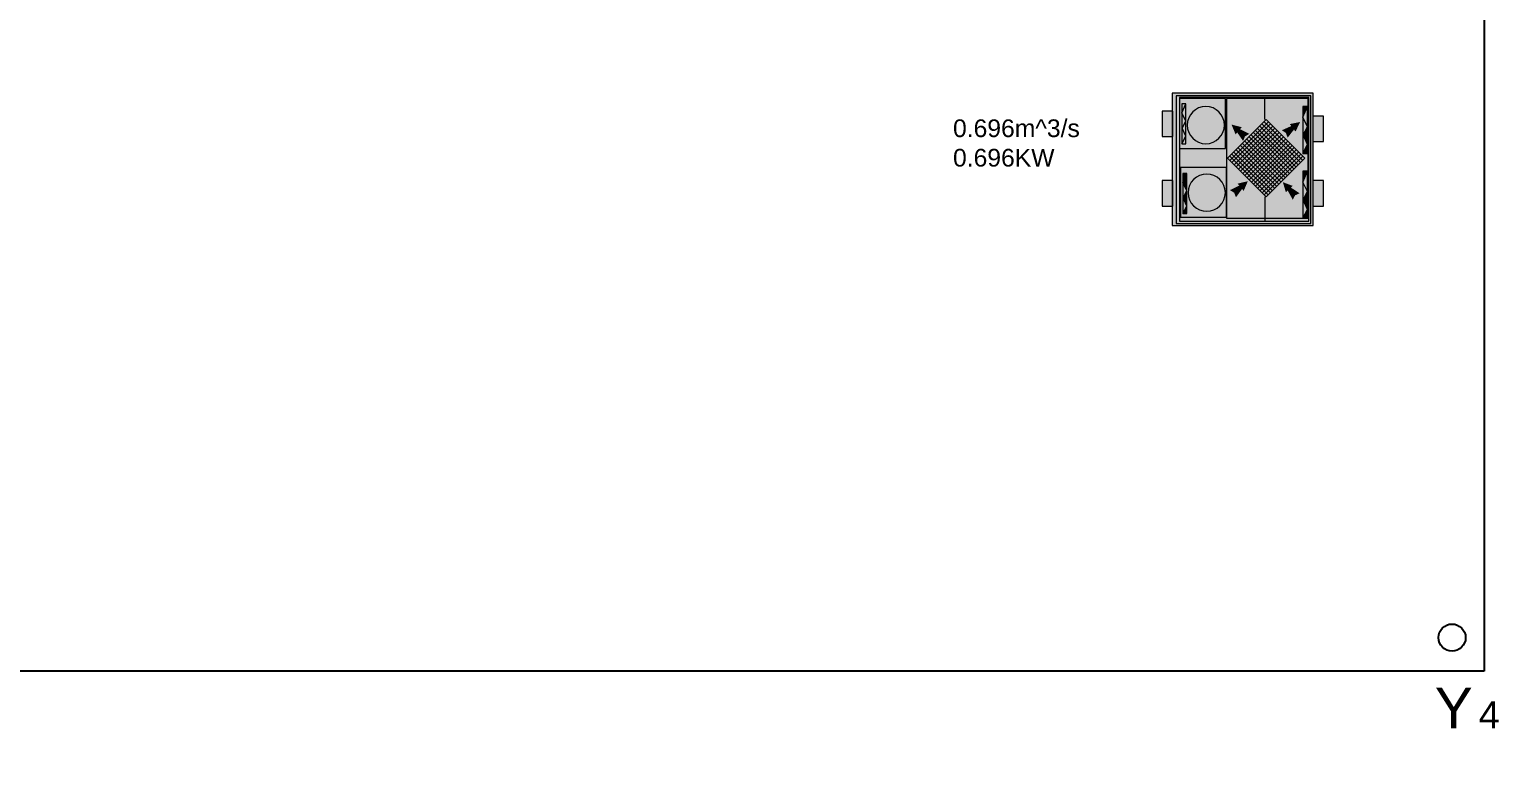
# Model space of a CAD drawing. Header units: metres. Extents: x -11 to 85, y -301 to 135.
# Drawn here: x 37.07 to 47.88, y 89.05 to 94.56 of the extents above; entities that cross this region are included whole.
import ezdxf

# ---------------------------------------------------------------- set-up
doc = ezdxf.new("R2010")
doc.units = ezdxf.units.M
doc.header["$LTSCALE"] = 0.036
doc.header["$PDMODE"] = 2
for name, color, linetype in [('arxitek doma', 252, 'Continuous'), ('DIMBLK', 252, 'Continuous'), ('HLEK_FL001_SYMBOLS', 230, 'Continuous'), ('SYMBOLA', 160, 'Continuous')]:
    doc.layers.add(name, color=color, linetype=linetype)
doc.layers.add('fan enallaktis', color=162, linetype='Continuous', lineweight=0)
doc.layers.add('fan enallaktis hatch', color=141, linetype='Continuous', lineweight=0)
doc.styles.add('COMU-N', font='arial.ttf')
doc.styles.get("Standard").update_dxf_attribs({"font": 'arial.ttf'})
doc.dimstyles.new('CADWDOT', dxfattribs={"dimscale": 0.1, "dimtxt": 1.8, "dimasz": 0.08, "dimexe": 2, "dimexo": 0, "dimgap": 0.09, "dimtad": 0, "dimrnd": 0.001, "dimzin": 0, "dimdsep": 46, "dimtxsty": 'Standard', "dimblk1": 'ARTDIM', "dimblk2": 'ARTDIM', "dimsah": 1, "dimcen": 0.09, "dimdle": 0.05, "dimse1": 1, "dimse2": 1, "dimadec": 0, "dimazin": 0, "dimtfac": 1, "dimtmove": 0, "dimatfit": 3, "dimldrblk": 'ARTDIM', "dimfxl": 2, "dimtvp": 0.9999, "dimtolj": 1, "dimtzin": 0, "dimarcsym": 0})

# ---------------------------------------------------------------- blocks, each defined once
blk = doc.blocks.new('ARTDIM')
at = {"layer": 'DIMBLK'}
for p, q in [((0, -24.9975), (0, 24.9975)), ((-24.9975, 0), (24.9975, 0))]:
    blk.add_line(p, q, dxfattribs=at)
blk.add_circle((0, 0), 8.25, dxfattribs=at)
blk = doc.blocks.new('*D1755')
at = {"layer": 'arxitek doma', "color": 0, "lineweight": -2}
blk.add_line((39.732, 86.882), (47.366, 86.882), dxfattribs=at)
at = {"layer": 'Defpoints', "color": 0, "transparency": 16777216}
for p in [(39.724, 90.238), (47.374, 90.238), (47.374, 86.882)]:
    blk.add_point(p, dxfattribs=at)
at = {"layer": 'arxitek doma', "color": 0, "lineweight": -2, "xscale": 0.008, "yscale": 0.008, "zscale": 0.008, "rotation": 180}
blk.add_blockref('ARTDIM', (39.724, 86.882), dxfattribs=at)
at = {"layer": 'arxitek doma', "color": 0, "lineweight": -2, "xscale": 0.008, "yscale": 0.008, "zscale": 0.008}
blk.add_blockref('ARTDIM', (47.374, 86.882), dxfattribs=at)
at = {"layer": 'arxitek doma', "color": 0, "insert": (43.549, 87.062), "char_height": 0.18, "attachment_point": 5}
blk.add_mtext('\\A1;7.65', dxfattribs=at)
blk = doc.blocks.new('gY1_a36')
at = {"layer": 'SYMBOLA', "color": 0}
blk.add_solid([(0.15, 0.075), (0.15, -0.075), (0, 0)], dxfattribs=at)
blk = doc.blocks.new('gY1_a40')
at = {"layer": 'SYMBOLA'}
for points in [[(0.15, 0.075), (0.15, -0.075), (0, 0)], [(0.01, 0), (0.31, 0.075), (0.285, 0)], [(0.31, -0.075), (0.285, 0), (0.01, 0)]]:
    blk.add_solid(points, dxfattribs=at)
blk = doc.blocks.new('fan enallaktis')
at = {"layer": 'fan enallaktis hatch'}
for points in [[(-1.288, 0.064), (-0.061, 0.064), (-0.061, 1.216), (-1.288, 1.216), (-1.288, 1.045), (-1.284, 1.045), (-1.284, 0.824), (-1.288, 0.824)], [(-1.288, 0.439), (-1.284, 0.439), (-1.284, 0.218), (-1.288, 0.218), (-1.288, 0.064), (-0.061, 0.064), (-0.061, 1.216), (-1.288, 1.216)], [(-1.288, 0.064), (-0.061, 0.064), (-0.061, 0.824), (-0.063, 0.824), (-0.063, 1.045), (-0.061, 1.045), (-0.061, 1.216), (-1.288, 1.216)], [(-1.288, 0.064), (-0.061, 0.064), (-0.061, 0.263), (-0.063, 0.263), (-0.063, 0.484), (-0.061, 0.484), (-0.061, 1.216), (-1.288, 1.216)], [(-1.288, 0.064), (-0.061, 0.064), (-0.061, 0.824), (-0.063, 0.824), (-0.063, 1.045), (-0.061, 1.045), (-0.061, 1.216), (-1.288, 1.216)], [(-1.288, 0.064), (-0.061, 0.064), (-0.061, 1.216), (-1.288, 1.216), (-1.288, 1.045), (-1.284, 1.045), (-1.284, 0.824), (-1.288, 0.824)], [(-1.288, 1.045), (-1.377, 1.045), (-1.377, 0.824), (-1.288, 0.824)], [(-1.196, 0.843), (-1.162, 0.914), (-1.193, 0.974), (-1.162, 1.046), (-1.196, 1.111)], [(-1.162, 1.046), (-1.162, 1.111), (-1.196, 1.111)], [(-1.193, 0.974), (-1.162, 0.914), (-1.162, 1.046)], [(-0.826, 0.929, 1), (-1.15, 0.929, 1)], [(-0.151, 0.837), (-0.111, 0.92), (-0.148, 0.991), (-0.111, 1.075), (-0.15, 1.151), (-0.151, 1.151)], [(-0.111, 1.075), (-0.111, 1.151), (-0.15, 1.151)], [(-0.111, 1.075), (-0.148, 0.991), (-0.111, 0.92)], [(-0.061, 0.824), (0.03, 0.824), (0.03, 1.045), (-0.061, 1.045)], [(-1.162, 0.914), (-1.196, 0.843), (-1.162, 0.763)], [(-0.111, 0.92), (-0.151, 0.837), (-0.111, 0.743)], [(-1.196, 0.763), (-1.162, 0.763), (-1.196, 0.843)], [(-0.151, 0.837), (-0.151, 0.743), (-0.111, 0.743)], [(-0.151, 0.272), (-0.111, 0.356), (-0.148, 0.426), (-0.111, 0.51), (-0.151, 0.587)], [(-0.111, 0.587), (-0.151, 0.587), (-0.111, 0.51)], [(-1.288, 0.439), (-1.377, 0.439), (-1.377, 0.218), (-1.288, 0.218)], [(-0.111, 0.51), (-0.148, 0.426), (-0.111, 0.356)], [(-0.061, 0.263), (0.03, 0.263), (0.03, 0.484), (-0.061, 0.484)], [(-0.111, 0.178), (-0.111, 0.356), (-0.151, 0.272)], [(-0.151, 0.178), (-0.111, 0.178), (-0.151, 0.272)]]:
    blk.add_hatch(color=256, dxfattribs=at).paths.add_polyline_path(points)
h = blk.add_hatch(color=256, dxfattribs=at)
h.paths.add_polyline_path([(-1.288, 1.045), (-1.284, 1.045), (-1.284, 0.824), (-1.288, 0.824), (-1.288, 0.439), (-1.284, 0.439), (-1.284, 0.218), (-1.288, 0.218), (-1.288, 0.064), (-0.061, 0.064), (-0.061, 0.263), (-0.063, 0.263), (-0.063, 0.484), (-0.061, 0.484), (-0.061, 0.824), (-0.063, 0.824), (-0.063, 1.045), (-0.061, 1.045), (-0.061, 1.216), (-1.288, 1.216)])
h.paths.add_polyline_path([(-1.255, 0.085), (-0.082, 0.085), (-0.082, 1.196), (-1.255, 1.196)], flags=16)
h.paths.add_polyline_path([(-1.226, 1.178), (-0.099, 1.178), (-0.099, 0.1), (-1.226, 0.1)], flags=0)
h.paths.add_polyline_path([(-1.216, 1.143), (-0.817, 1.143), (-0.817, 1.151), (-0.151, 1.151), (-0.151, 1.152), (-0.106, 1.152), (-0.106, 0.109), (-0.817, 0.109), (-0.817, 0.71), (-1.216, 0.71)], flags=0)
h.paths.add_polyline_path([(-1.196, 1.111), (-1.162, 1.111), (-1.162, 0.763), (-1.196, 0.763)], flags=0)
h.paths.add_polyline_path([(-0.826, 0.929, -1), (-1.15, 0.929, -1)], flags=0)
h.paths.add_polyline_path([(-1.082, 1.051), (-0.838, 0.929), (-1.082, 0.807)], flags=0)
h.paths.add_polyline_path([(-1.224, 0.543), (-0.825, 0.543), (-0.825, 0.11), (-1.224, 0.11)], flags=0)
h.paths.add_polyline_path([(-1.204, 0.503), (-1.17, 0.503), (-1.17, 0.155), (-1.204, 0.155)], flags=0)
h.paths.add_polyline_path([(-0.834, 0.341, -1), (-1.158, 0.341, -1)], flags=0)
h.paths.add_polyline_path([(-0.471, 0.966), (-0.134, 0.629), (-0.471, 0.292), (-0.808, 0.629)], flags=0)
h.paths.add_polyline_path([(-0.77, 0.63), (-0.47, 0.929), (-0.171, 0.63), (-0.47, 0.331)], flags=0)
h.paths.add_polyline_path([(-0.734, 0.631), (-0.47, 0.894), (-0.207, 0.631), (-0.47, 0.368)], flags=0)
h.paths.add_polyline_path([(-0.695, 0.632), (-0.47, 0.857), (-0.245, 0.632), (-0.47, 0.407)], flags=0)
h.paths.add_polyline_path([(-0.657, 0.631), (-0.47, 0.817), (-0.284, 0.631), (-0.47, 0.444)], flags=0)
h.paths.add_polyline_path([(-0.62, 0.631), (-0.47, 0.781), (-0.32, 0.631), (-0.47, 0.481)], flags=0)
h.paths.add_polyline_path([(-0.584, 0.631), (-0.47, 0.744), (-0.357, 0.631), (-0.47, 0.518)], flags=0)
h.paths.add_polyline_path([(-0.545, 0.632), (-0.47, 0.707), (-0.395, 0.632), (-0.47, 0.557)], flags=0)
h.paths.add_polyline_path([(-0.507, 0.631), (-0.47, 0.668), (-0.434, 0.631), (-0.47, 0.594)], flags=0)
h.paths.add_polyline_path([(-0.902, 0.463), (-0.902, 0.218), (-1.146, 0.341)], flags=0)
h.paths.add_polyline_path([(-0.151, 0.587), (-0.111, 0.587), (-0.111, 0.178), (-0.151, 0.178)], flags=0)
h = blk.add_hatch(color=256, dxfattribs=at)
h.paths.add_polyline_path([(-1.216, 0.71), (-1.216, 1.143), (-0.817, 1.143), (-0.817, 1.151), (-0.151, 1.151), (-0.151, 1.152), (-0.111, 1.152), (-0.111, 1.151), (-0.106, 1.151), (-0.106, 0.109), (-0.483, 0.109), (-0.483, 0.1), (-0.099, 0.1), (-0.099, 1.178), (-1.226, 1.178), (-1.226, 0.1), (-0.483, 0.1), (-0.483, 0.109), (-0.817, 0.109), (-0.817, 0.71)])
h.paths.add_polyline_path([(-0.825, 0.543), (-0.825, 0.11), (-1.224, 0.11), (-1.224, 0.543)], flags=16)
h.paths.add_polyline_path([(-1.17, 0.503), (-1.17, 0.155), (-1.204, 0.155), (-1.204, 0.503)], flags=0)
h.paths.add_polyline_path([(-0.834, 0.341, -1), (-1.158, 0.341, -1)], flags=0)
h.paths.add_polyline_path([(-0.902, 0.463), (-0.902, 0.218), (-1.146, 0.341)], flags=0)
h = blk.add_hatch(color=256, dxfattribs=at)
h.paths.add_polyline_path([(-0.817, 0.109), (-0.106, 0.109), (-0.106, 1.151), (-0.817, 1.151), (-0.817, 0.71), (-0.817, 0.71)])
h.paths.add_polyline_path([(-0.826, 0.929, 1), (-1.15, 0.929, 1)])
h.paths.add_polyline_path([(-0.838, 0.929), (-1.082, 0.807), (-1.082, 1.051)], flags=16)
h.paths.add_polyline_path([(-1.162, 1.111), (-1.162, 0.763), (-1.196, 0.763), (-1.196, 1.111)])
h = blk.add_hatch(color=256, dxfattribs=at)
h.paths.add_polyline_path([(-0.817, 1.151), (-0.817, 0.71), (-0.817, 0.71), (-0.817, 0.109), (-0.106, 0.109), (-0.106, 0.743), (-0.151, 0.743), (-0.151, 1.151)])
h.paths.add_polyline_path([(-0.471, 0.966), (-0.134, 0.629), (-0.471, 0.292), (-0.808, 0.629)], flags=16)
h.paths.add_polyline_path([(-0.47, 0.929), (-0.171, 0.63), (-0.47, 0.331), (-0.77, 0.63)], flags=0)
h.paths.add_polyline_path([(-0.47, 0.894), (-0.207, 0.631), (-0.47, 0.368), (-0.734, 0.631)], flags=0)
h.paths.add_polyline_path([(-0.245, 0.632), (-0.47, 0.407), (-0.695, 0.632), (-0.47, 0.857)], flags=0)
h.paths.add_polyline_path([(-0.284, 0.631), (-0.47, 0.444), (-0.657, 0.631), (-0.47, 0.817)], flags=0)
h.paths.add_polyline_path([(-0.32, 0.631), (-0.47, 0.481), (-0.62, 0.631), (-0.47, 0.781)], flags=0)
h.paths.add_polyline_path([(-0.357, 0.631), (-0.47, 0.518), (-0.584, 0.631), (-0.47, 0.744)], flags=0)
h.paths.add_polyline_path([(-0.395, 0.632), (-0.47, 0.557), (-0.545, 0.632), (-0.47, 0.707)], flags=0)
h.paths.add_polyline_path([(-0.434, 0.631), (-0.47, 0.594), (-0.507, 0.631), (-0.47, 0.668)], flags=0)
h.paths.add_polyline_path([(-0.151, 0.587), (-0.111, 0.587), (-0.111, 0.178), (-0.151, 0.178)], flags=16)
h = blk.add_hatch(color=256, dxfattribs=at)
h.paths.add_polyline_path([(-1.224, 0.11), (-0.825, 0.11), (-0.825, 0.543), (-1.224, 0.543)])
h.paths.add_polyline_path([(-0.834, 0.341, 1), (-1.158, 0.341, 1)], flags=16)
h.paths.add_polyline_path([(-1.146, 0.341), (-0.902, 0.463), (-0.902, 0.218)], flags=0)
at = {"layer": 'fan enallaktis'}
for p, q in [((-0.483, 0.966), (-0.483, 1.173)), ((-0.151, 1.152), (-0.111, 1.075)), ((-1.196, 1.111), (-1.162, 1.046)), ((-1.162, 1.046), (-1.193, 0.974)), ((-0.111, 1.075), (-0.148, 0.991)), ((-1.162, 0.914), (-1.196, 0.843)), ((-1.193, 0.974), (-1.162, 0.914)), ((-0.788, 0.612), (-0.452, 0.948)), ((-0.77, 0.594), (-0.434, 0.93)), ((-0.752, 0.576), (-0.416, 0.912)), ((-0.524, 0.911), (-0.188, 0.575)), ((-0.506, 0.93), (-0.17, 0.593)), ((-0.488, 0.947), (-0.152, 0.611)), ((-0.111, 0.92), (-0.151, 0.837)), ((-0.148, 0.991), (-0.111, 0.92)), ((-1.196, 0.843), (-1.162, 0.763)), ((-0.732, 0.556), (-0.396, 0.892)), ((-0.713, 0.538), (-0.377, 0.874)), ((-0.695, 0.519), (-0.359, 0.856)), ((-0.677, 0.501), (-0.341, 0.837)), ((-0.657, 0.481), (-0.321, 0.817)), ((-0.656, 0.78), (-0.32, 0.443)), ((-0.638, 0.463), (-0.302, 0.799)), ((-0.637, 0.798), (-0.301, 0.462)), ((-0.62, 0.444), (-0.284, 0.781)), ((-0.619, 0.816), (-0.283, 0.48)), ((-0.599, 0.836), (-0.263, 0.5)), ((-0.581, 0.855), (-0.245, 0.518)), ((-0.563, 0.873), (-0.226, 0.537)), ((-0.544, 0.891), (-0.208, 0.555)), ((-0.151, 0.837), (-0.111, 0.743)), ((-0.787, 0.648), (-0.451, 0.312)), ((-0.769, 0.666), (-0.433, 0.33)), ((-0.749, 0.686), (-0.413, 0.35)), ((-0.731, 0.705), (-0.395, 0.368)), ((-0.712, 0.723), (-0.376, 0.387)), ((-0.694, 0.741), (-0.358, 0.405)), ((-0.674, 0.761), (-0.338, 0.425)), ((-0.602, 0.426), (-0.266, 0.762)), ((-0.582, 0.406), (-0.246, 0.742)), ((-0.563, 0.388), (-0.227, 0.724)), ((-0.545, 0.369), (-0.209, 0.706)), ((-0.527, 0.351), (-0.191, 0.687)), ((-0.507, 0.331), (-0.171, 0.667)), ((-0.489, 0.313), (-0.152, 0.649)), ((-0.151, 0.587), (-0.111, 0.51)), ((-1.204, 0.503), (-1.17, 0.438)), ((-1.17, 0.438), (-1.201, 0.366)), ((-0.111, 0.51), (-0.148, 0.426)), ((-0.148, 0.426), (-0.111, 0.356)), ((-1.17, 0.306), (-1.204, 0.235)), ((-1.201, 0.366), (-1.17, 0.306)), ((-0.483, 0.292), (-0.483, 0.1)), ((-0.111, 0.356), (-0.151, 0.272)), ((-0.151, 0.272), (-0.111, 0.178)), ((-1.204, 0.235), (-1.17, 0.155))]:
    blk.add_line(p, q, dxfattribs=at)
for points in [[(-1.288, 1.216), (-0.061, 1.216), (-0.061, 0.064), (-1.288, 0.064)], [(-1.255, 1.196), (-0.082, 1.196), (-0.082, 0.085), (-1.255, 0.085)], [(-1.226, 1.178), (-0.099, 1.178), (-0.099, 0.1), (-1.226, 0.1)], [(-0.151, 1.152), (-0.111, 1.152), (-0.111, 0.743), (-0.151, 0.743)], [(-1.377, 1.045), (-1.284, 1.045), (-1.284, 0.824), (-1.377, 0.824)], [(-1.216, 1.143), (-0.817, 1.143), (-0.817, 0.71), (-1.216, 0.71)], [(-1.196, 1.111), (-1.162, 1.111), (-1.162, 0.763), (-1.196, 0.763)], [(-0.817, 1.151), (-0.106, 1.151), (-0.106, 0.109), (-0.817, 0.109)], [(-0.063, 1.045), (0.03, 1.045), (0.03, 0.824), (-0.063, 0.824)], [(-0.471, 0.292), (-0.134, 0.629), (-0.471, 0.966), (-0.808, 0.629)], [(-1.224, 0.543), (-0.825, 0.543), (-0.825, 0.11), (-1.224, 0.11)], [(-0.151, 0.587), (-0.111, 0.587), (-0.111, 0.178), (-0.151, 0.178)], [(-1.377, 0.439), (-1.284, 0.439), (-1.284, 0.218), (-1.377, 0.218)], [(-1.204, 0.503), (-1.17, 0.503), (-1.17, 0.155), (-1.204, 0.155)], [(-0.063, 0.484), (0.03, 0.484), (0.03, 0.263), (-0.063, 0.263)]]:
    blk.add_lwpolyline(points, close=True, dxfattribs=at)
for centre in [(-0.988, 0.929), (-0.996, 0.341)]:
    blk.add_circle(centre, 0.162, dxfattribs=at)
at = {"layer": 'fan enallaktis', "xscale": 1.627830749999999, "yscale": 1.627830749999999, "zscale": 1.627830749999999, "rotation": 180}
blk.add_blockref('gY1_a36', (-0.838, 0.93), dxfattribs=at)
at = {"layer": 'fan enallaktis', "color": 240}
for p, xscale, yscale, zscale, rotation in [((-0.63, 0.829), 0.5471699999999997, 0.5471699999999997, 0.5471699999999997, 139.998246099921), ((-0.325, 0.838), 0.5471699999999998, 0.5471699999999998, 0.5471699999999998, 46.90418803826589), ((-0.772, 0.336), 0.5471699999999998, 0.5471699999999998, 0.5471699999999998, 41.27729920653211), ((-0.175, 0.314), 0.5471699999999999, 0.5471699999999999, 0.5471699999999999, 142.2600130889486)]:
    blk.add_blockref('gY1_a40', p, dxfattribs=dict(at, xscale=xscale, yscale=yscale, zscale=zscale, rotation=rotation))
at = {"layer": 'fan enallaktis', "xscale": 1.627830749999999, "yscale": 1.627830749999999, "zscale": 1.627830749999999}
blk.add_blockref('gY1_a36', (-1.146, 0.34), dxfattribs=at)

msp = doc.modelspace()

# ---------------------------------------------------------------- linework, layer by layer
at = {"layer": 'arxitek doma'}
for p, q in [((47.774, 120.038), (47.774, 89.838)), ((47.774, 89.838), (35.624, 89.838))]:
    msp.add_line(p, q, dxfattribs=at)
msp.add_circle((47.538, 90.084), 0.1, dxfattribs=at)

# ---------------------------------------------------------------- block references
at = {"layer": 'fan enallaktis', "xscale": -0.8449999999938882, "yscale": 0.845000000030268, "zscale": 0.8450000000000001, "rotation": 180}
msp.add_blockref('fan enallaktis', (46.568, 94.142), dxfattribs=at)

# ---------------------------------------------------------------- texts
at = {"layer": 'arxitek doma', "style": 'COMU-N'}
for s, height, p in [('Y', 0.3, (47.411, 89.416, 3)), ('4', 0.2, (47.734, 89.416, 3))]:
    msp.add_text(s, height=height, dxfattribs=at).set_placement(p)
at = {"layer": 'HLEK_FL001_SYMBOLS', "insert": (43.866, 93.896), "char_height": 0.13, "attachment_point": 1, "style": 'COMU-N'}
msp.add_mtext_dynamic_manual_height_columns('0.696m^ 3/s\\P0.696KW', width=1.52021, gutter_width=0.65, heights=[0], dxfattribs=at)

# ---------------------------------------------------------------- dimensions: what is measured, and where the dimension line sits
at = {"layer": 'arxitek doma'}
dim = msp.add_linear_dim(base=(47.374, 86.882, 3), p1=(39.724, 90.238, 3), p2=(47.374, 90.238, 3), dimstyle='CADWDOT', dxfattribs=at)
dim.commit()
dim.dimension.update_dxf_attribs({"geometry": '*D1755', "text_midpoint": (43.549, 87.062, 3)})

doc.saveas('drawing.dxf')
